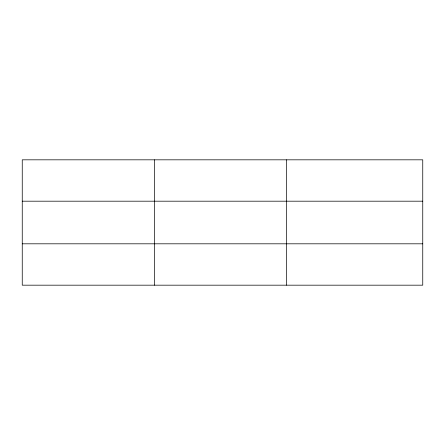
<?xml version="1.0" encoding="UTF-8"?>
<svg xmlns="http://www.w3.org/2000/svg" width="445" height="445" viewBox="0 0 445 445"><rect width="100%" height="100%" fill="white"/><g stroke="black" fill="none" stroke-linecap="round" stroke-linejoin="round"><path stroke-width="0.67" d="M286.58 285.178L286.58 159.822M422.75 201.19L422.75 159.822L22.25 159.822L22.25 285.178L422.75 285.178L422.75 201.19L22.25 201.19M22.25 243.81L422.75 243.81M154.415 159.822L154.415 285.178"/></g></svg>
